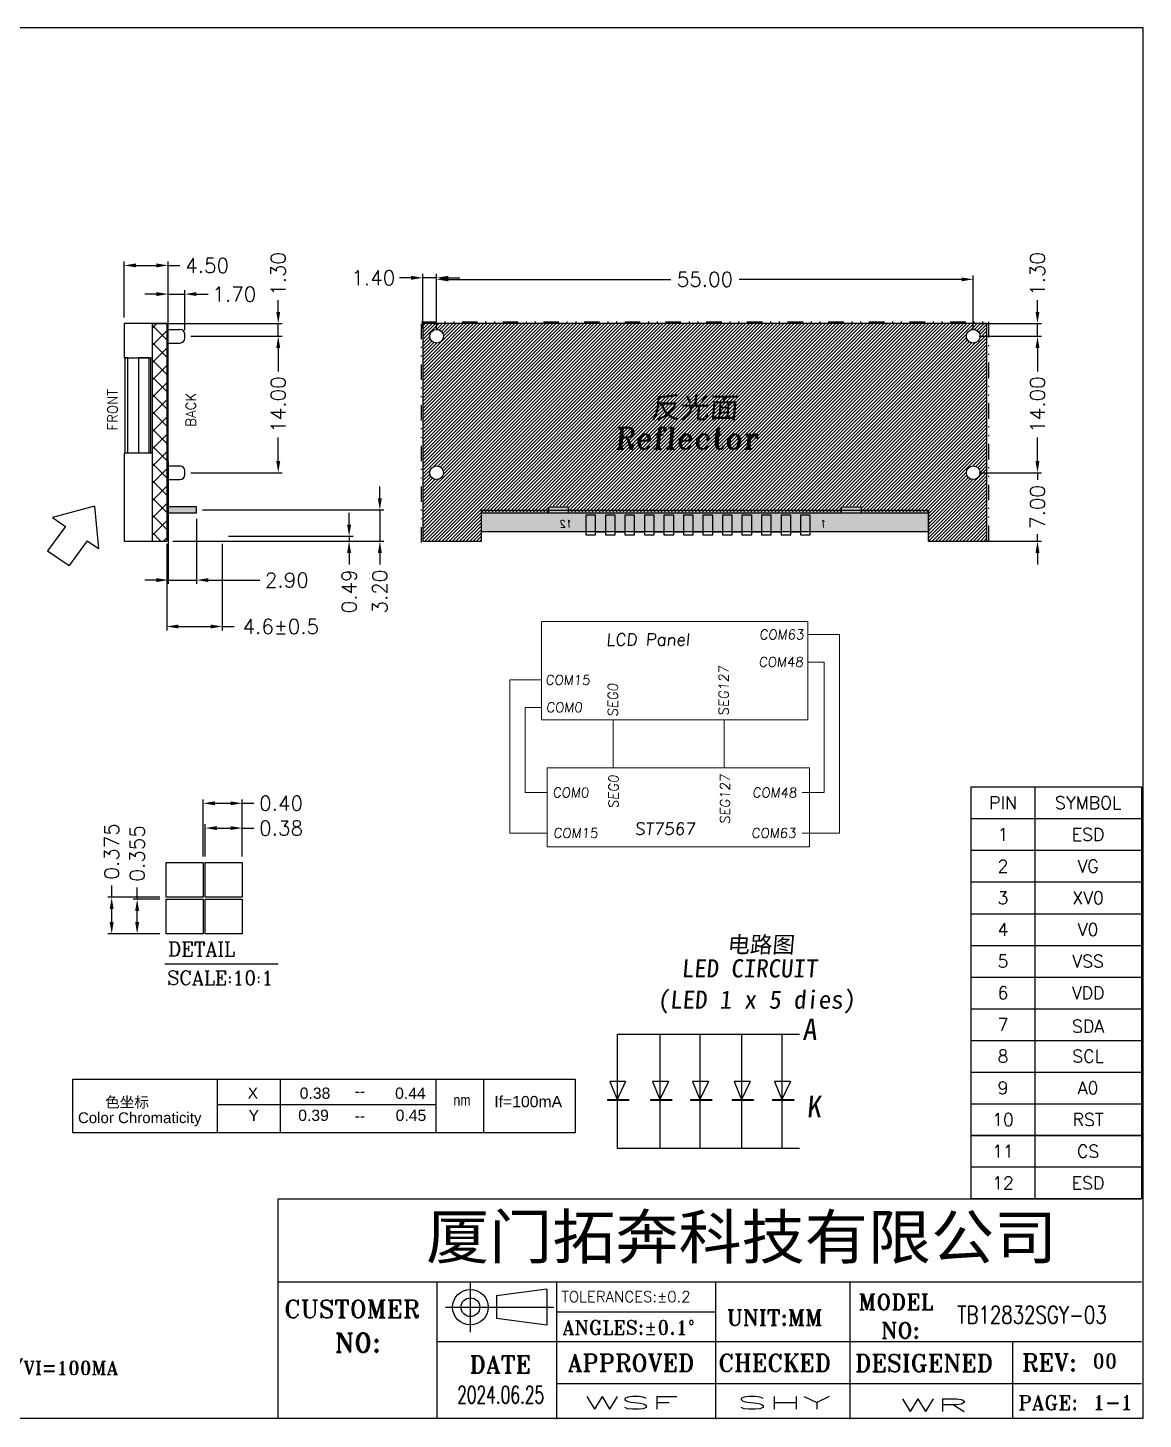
# Model space of a CAD drawing. Header units: millimetres. Extents: x 649 to 1175, y 120 to 338.
# Drawn here: x 1060.6 to 1174.9, y 119.5 to 262.1 of the extents above; entities that cross this region are included whole.
import ezdxf
from ezdxf.enums import TextEntityAlignment as Align

# ---------------------------------------------------------------- set-up
doc = ezdxf.new("R2010")
doc.units = ezdxf.units.MM
doc.header["$LTSCALE"] = 0.25
doc.header["$MEASUREMENT"] = 0
doc.linetypes.add('DIVIDE2', pattern=[15.875, 6.35, -3.175, 0, -3.175, 0, -3.175])
for name, color, linetype in [('D', 4, 'Continuous'), ('K', 92, 'Continuous'), ('LCD', 7, 'Continuous'), ('Led', 2, 'Continuous'), ('T', 6, 'Continuous')]:
    doc.layers.add(name, color=color, linetype=linetype)
doc.layers.add('DIM', color=1, linetype='Continuous', lineweight=15)
doc.styles.add('H', font='simhei.ttf')
doc.styles.add('LIN', font='arial.ttf', dxfattribs={"width": 0.8})
doc.styles.add('ROMANC', font='ROMANC.SHX')
doc.styles.add('ROMAND', font='romand.shx')
doc.styles.add('ROMANS', font='romans.shx')
doc.styles.add('ROMANT', font='ROMANT.shx', dxfattribs={"height": 5})
doc.styles.get("Standard").update_dxf_attribs({"font": 'romant.shx', "oblique": 5})
doc.styles.add('style1', font='simfang.ttf', dxfattribs={"oblique": 5})
doc.dimstyles.new('ISO-25-1', dxfattribs={"dimtxt": 1.5, "dimasz": 1.2, "dimexe": 0.4, "dimexo": 0.625, "dimgap": 0.5, "dimtad": 0, "dimzin": 1, "dimdsep": 46, "dimtxsty": 'ROMANS', "dimcen": 2.5, "dimclrd": 4, "dimclre": 4, "dimclrt": 4, "dimadec": 0, "dimazin": 0, "dimtfac": 1, "dimtmove": 0, "dimatfit": 3, "dimfxl": 0, "dimlwe": -1, "dimarcsym": 0})

# ---------------------------------------------------------------- blocks, each defined once
blk = doc.blocks.new('*D25')
at = {"layer": 'D', "color": 4}
for p, q in [((1070.53, 232.44), (1070.53, 238.17)), ((1075.03, 232.34), (1075.03, 238.17))]:
    blk.add_line(p, q, dxfattribs=at)
at = {"layer": 'D', "color": 4, "lineweight": -2}
for p, q in [((1071.73, 237.77), (1073.83, 237.77)), ((1075.03, 237.77), (1076.23, 237.77))]:
    blk.add_line(p, q, dxfattribs=at)
at = {"layer": 'D', "color": 4}
for points in [[(1071.73, 237.97), (1071.73, 237.57), (1070.53, 237.77)], [(1073.83, 237.97), (1073.83, 237.57), (1075.03, 237.77)]]:
    blk.add_solid(points, dxfattribs=at)
at = {"layer": 'Defpoints', "color": 0}
for p in [(1075.03, 237.77), (1070.53, 231.81), (1075.03, 231.71)]:
    blk.add_point(p, dxfattribs=at)
at = {"layer": 'D', "color": 4, "insert": (1079.02, 237.77), "char_height": 1.5, "attachment_point": 5, "style": 'ROMANS'}
blk.add_mtext('4.50', dxfattribs=at)
blk = doc.blocks.new('*D26')
at = {"layer": 'D', "color": 4, "lineweight": -2}
for p, q in [((1073.83, 234.83), (1072.63, 234.83)), ((1075.03, 234.83), (1076.73, 234.83)), ((1077.93, 234.83), (1079.13, 234.83))]:
    blk.add_line(p, q, dxfattribs=at)
at = {"layer": 'D', "color": 4}
for p, q in [((1075.03, 231.43), (1075.03, 235.23)), ((1076.73, 231.14), (1076.73, 235.23))]:
    blk.add_line(p, q, dxfattribs=at)
for points in [[(1073.83, 235.03), (1073.83, 234.63), (1075.03, 234.83)], [(1077.93, 235.03), (1077.93, 234.63), (1076.73, 234.83)]]:
    blk.add_solid(points, dxfattribs=at)
at = {"layer": 'Defpoints', "color": 0}
for p in [(1076.73, 234.83), (1075.03, 230.8), (1076.73, 230.51)]:
    blk.add_point(p, dxfattribs=at)
at = {"layer": 'D', "color": 4, "insert": (1081.81, 234.83), "char_height": 1.5, "attachment_point": 5, "style": 'ROMANS'}
blk.add_mtext('1.70', dxfattribs=at)
blk = doc.blocks.new('*D27')
at = {"layer": 'D', "color": 4}
for p, q in [((1077.36, 230.51), (1086.71, 230.51)), ((1077.36, 216.51), (1086.71, 216.51))]:
    blk.add_line(p, q, dxfattribs=at)
at = {"layer": 'D', "color": 4, "lineweight": -2}
for p, q in [((1086.31, 229.31), (1086.31, 226.91)), ((1086.31, 217.71), (1086.31, 220.12))]:
    blk.add_line(p, q, dxfattribs=at)
at = {"layer": 'D', "color": 4}
for points in [[(1086.11, 229.31), (1086.51, 229.31), (1086.31, 230.51)], [(1086.11, 217.71), (1086.51, 217.71), (1086.31, 216.51)]]:
    blk.add_solid(points, dxfattribs=at)
at = {"layer": 'Defpoints', "color": 0}
for p in [(1076.73, 230.51), (1076.73, 216.51), (1086.31, 216.51)]:
    blk.add_point(p, dxfattribs=at)
at = {"layer": 'D', "color": 4, "insert": (1086.31, 223.51), "char_height": 1.5, "attachment_point": 5, "rotation": 90, "style": 'ROMANS'}
blk.add_mtext('14.00', dxfattribs=at)
blk = doc.blocks.new('*D28')
at = {"layer": 'D', "color": 4, "lineweight": -2}
for p, q in [((1086.31, 233.01), (1086.31, 234.21)), ((1086.31, 230.51), (1086.31, 231.81)), ((1086.31, 229.31), (1086.31, 228.11))]:
    blk.add_line(p, q, dxfattribs=at)
at = {"layer": 'D', "color": 4}
for p, q in [((1073.33, 231.81), (1086.71, 231.81)), ((1082.86, 230.51), (1086.71, 230.51))]:
    blk.add_line(p, q, dxfattribs=at)
for points in [[(1086.11, 233.01), (1086.51, 233.01), (1086.31, 231.81)], [(1086.11, 229.31), (1086.51, 229.31), (1086.31, 230.51)]]:
    blk.add_solid(points, dxfattribs=at)
at = {"layer": 'Defpoints', "color": 0}
for p in [(1072.71, 231.81), (1086.31, 231.81), (1082.23, 230.51)]:
    blk.add_point(p, dxfattribs=at)
at = {"layer": 'D', "color": 4, "insert": (1086.31, 236.89), "char_height": 1.5, "attachment_point": 5, "rotation": 90, "style": 'ROMANS'}
blk.add_mtext('1.30', dxfattribs=at)
blk = doc.blocks.new('*D29')
at = {"layer": 'D', "color": 4}
for p, q in [((1074.88, 209.23), (1074.88, 200.36)), ((1080.58, 209.23), (1080.58, 200.36))]:
    blk.add_line(p, q, dxfattribs=at)
at = {"layer": 'D', "color": 4, "lineweight": -2}
for p, q in [((1076.08, 200.76), (1079.38, 200.76)), ((1080.58, 200.76), (1081.78, 200.76))]:
    blk.add_line(p, q, dxfattribs=at)
at = {"layer": 'D', "color": 4}
for points in [[(1076.08, 200.96), (1076.08, 200.56), (1074.88, 200.76)], [(1079.38, 200.96), (1079.38, 200.56), (1080.58, 200.76)]]:
    blk.add_solid(points, dxfattribs=at)
at = {"layer": 'Defpoints', "color": 0}
for p in [(1074.88, 209.86), (1080.58, 209.86), (1080.58, 200.76)]:
    blk.add_point(p, dxfattribs=at)
at = {"layer": 'D', "color": 4, "insert": (1086.57, 200.76), "char_height": 1.5, "attachment_point": 5, "style": 'ROMANS'}
blk.add_mtext('4.6%%P0.5', dxfattribs=at)
blk = doc.blocks.new('*D30')
at = {"layer": 'D', "color": 4}
for p, q in [((1075.03, 211.79), (1075.03, 205.12)), ((1077.93, 211.79), (1077.93, 205.12))]:
    blk.add_line(p, q, dxfattribs=at)
at = {"layer": 'D', "color": 4, "lineweight": -2}
for p, q in [((1073.83, 205.52), (1072.63, 205.52)), ((1075.03, 205.52), (1077.93, 205.52)), ((1079.13, 205.52), (1084.41, 205.52))]:
    blk.add_line(p, q, dxfattribs=at)
at = {"layer": 'D', "color": 4}
for points in [[(1073.83, 205.72), (1073.83, 205.32), (1075.03, 205.52)], [(1079.13, 205.72), (1079.13, 205.32), (1077.93, 205.52)]]:
    blk.add_solid(points, dxfattribs=at)
at = {"layer": 'Defpoints', "color": 0}
for p in [(1075.03, 212.41), (1077.93, 212.41), (1077.93, 205.52)]:
    blk.add_point(p, dxfattribs=at)
at = {"layer": 'D', "color": 4, "insert": (1087.19, 205.52), "char_height": 1.5, "attachment_point": 5, "style": 'ROMANS'}
blk.add_mtext('2.90', dxfattribs=at)
blk = doc.blocks.new('*D31')
at = {"layer": 'D', "color": 4}
for p, q in [((1102.53, 231.14), (1102.53, 236.74)), ((1157.53, 231.14), (1157.53, 236.74))]:
    blk.add_line(p, q, dxfattribs=at)
at = {"layer": 'D', "color": 4, "lineweight": -2}
for p, q in [((1103.73, 236.34), (1126.53, 236.34)), ((1156.33, 236.34), (1133.53, 236.34))]:
    blk.add_line(p, q, dxfattribs=at)
at = {"layer": 'D', "color": 4}
for points in [[(1103.73, 236.54), (1103.73, 236.14), (1102.53, 236.34)], [(1156.33, 236.54), (1156.33, 236.14), (1157.53, 236.34)]]:
    blk.add_solid(points, dxfattribs=at)
at = {"layer": 'Defpoints', "color": 0}
for p in [(1157.53, 236.34), (1102.53, 230.51), (1157.53, 230.51)]:
    blk.add_point(p, dxfattribs=at)
at = {"layer": 'D', "color": 4, "insert": (1130.03, 236.34), "char_height": 1.5, "attachment_point": 5, "style": 'ROMANS'}
blk.add_mtext('55.00', dxfattribs=at)
blk = doc.blocks.new('*D32')
at = {"layer": 'D', "color": 4}
for p, q in [((1158.15, 230.51), (1164.51, 230.51)), ((1158.15, 216.51), (1164.51, 216.51))]:
    blk.add_line(p, q, dxfattribs=at)
at = {"layer": 'D', "color": 4, "lineweight": -2}
for p, q in [((1164.11, 229.31), (1164.11, 226.91)), ((1164.11, 217.71), (1164.11, 220.12))]:
    blk.add_line(p, q, dxfattribs=at)
at = {"layer": 'D', "color": 4}
for points in [[(1163.91, 229.31), (1164.31, 229.31), (1164.11, 230.51)], [(1163.91, 217.71), (1164.31, 217.71), (1164.11, 216.51)]]:
    blk.add_solid(points, dxfattribs=at)
at = {"layer": 'Defpoints', "color": 0}
for p in [(1157.53, 230.51), (1157.53, 216.51), (1164.11, 216.51)]:
    blk.add_point(p, dxfattribs=at)
at = {"layer": 'D', "color": 4, "insert": (1164.11, 223.51), "char_height": 1.5, "attachment_point": 5, "rotation": 90, "style": 'ROMANS'}
blk.add_mtext('14.00', dxfattribs=at)
blk = doc.blocks.new('*D33')
at = {"layer": 'D', "color": 4, "lineweight": -2}
for p, q in [((1164.11, 233.01), (1164.11, 234.21)), ((1164.11, 230.51), (1164.11, 231.81)), ((1164.11, 229.31), (1164.11, 228.11))]:
    blk.add_line(p, q, dxfattribs=at)
at = {"layer": 'D', "color": 4}
for p, q in [((1158.15, 231.81), (1164.51, 231.81)), ((1158.15, 230.51), (1164.51, 230.51))]:
    blk.add_line(p, q, dxfattribs=at)
for points in [[(1163.91, 233.01), (1164.31, 233.01), (1164.11, 231.81)], [(1163.91, 229.31), (1164.31, 229.31), (1164.11, 230.51)]]:
    blk.add_solid(points, dxfattribs=at)
at = {"layer": 'Defpoints', "color": 0}
for p in [(1157.53, 231.81), (1164.11, 231.81), (1157.53, 230.51)]:
    blk.add_point(p, dxfattribs=at)
at = {"layer": 'D', "color": 4, "insert": (1164.11, 236.89), "char_height": 1.5, "attachment_point": 5, "rotation": 90, "style": 'ROMANS'}
blk.add_mtext('1.30', dxfattribs=at)
blk = doc.blocks.new('*D34')
at = {"layer": 'D', "color": 4, "lineweight": -2}
for p, q in [((1164.11, 217.71), (1164.11, 218.91)), ((1164.11, 216.51), (1164.11, 215.8)), ((1164.11, 209.51), (1164.11, 210.23)), ((1164.11, 208.31), (1164.11, 207.11))]:
    blk.add_line(p, q, dxfattribs=at)
at = {"layer": 'D', "color": 4}
for p, q in [((1163.49, 216.51), (1163.71, 216.51)), ((1158.17, 209.51), (1164.51, 209.51))]:
    blk.add_line(p, q, dxfattribs=at)
for points in [[(1163.91, 217.71), (1164.31, 217.71), (1164.11, 216.51)], [(1163.91, 208.31), (1164.31, 208.31), (1164.11, 209.51)]]:
    blk.add_solid(points, dxfattribs=at)
at = {"layer": 'Defpoints', "color": 0}
for p in [(1164.11, 216.51), (1157.54, 209.51), (1164.11, 209.51)]:
    blk.add_point(p, dxfattribs=at)
at = {"layer": 'D', "color": 4, "insert": (1164.11, 213.01), "char_height": 1.5, "attachment_point": 5, "rotation": 90, "style": 'ROMANS'}
blk.add_mtext('7.00', dxfattribs=at)
blk = doc.blocks.new('*D35')
at = {"layer": 'D', "color": 4}
for p, q in [((1101.13, 231.3), (1101.13, 236.9)), ((1102.53, 231.3), (1102.53, 236.9))]:
    blk.add_line(p, q, dxfattribs=at)
at = {"layer": 'D', "color": 4, "lineweight": -2}
for p, q in [((1099.93, 236.5), (1098.73, 236.5)), ((1102.53, 236.5), (1101.13, 236.5)), ((1103.73, 236.5), (1104.93, 236.5))]:
    blk.add_line(p, q, dxfattribs=at)
at = {"layer": 'D', "color": 4}
for points in [[(1099.93, 236.7), (1099.93, 236.3), (1101.13, 236.5)], [(1103.73, 236.7), (1103.73, 236.3), (1102.53, 236.5)]]:
    blk.add_solid(points, dxfattribs=at)
at = {"layer": 'Defpoints', "color": 0}
for p in [(1101.13, 236.5), (1101.13, 230.67), (1102.53, 230.67)]:
    blk.add_point(p, dxfattribs=at)
at = {"layer": 'D', "color": 4, "insert": (1096.05, 236.5), "char_height": 1.5, "attachment_point": 5, "style": 'ROMANS'}
blk.add_mtext('1.40', dxfattribs=at)
blk = doc.blocks.new('*D36')
at = {"layer": 'D', "color": 4}
for p, q in [((1078.82, 177.18), (1078.82, 180.5)), ((1082.62, 177.18), (1082.62, 180.5))]:
    blk.add_line(p, q, dxfattribs=at)
at = {"layer": 'D', "color": 4, "lineweight": -2}
for p, q in [((1080.02, 180.1), (1081.42, 180.1)), ((1082.62, 180.1), (1083.82, 180.1))]:
    blk.add_line(p, q, dxfattribs=at)
at = {"layer": 'D', "color": 4}
for points in [[(1080.02, 180.3), (1080.02, 179.9), (1078.82, 180.1)], [(1081.42, 180.3), (1081.42, 179.9), (1082.62, 180.1)]]:
    blk.add_solid(points, dxfattribs=at)
at = {"layer": 'Defpoints', "color": 0}
for p in [(1082.62, 180.1), (1078.82, 176.56), (1082.62, 176.56)]:
    blk.add_point(p, dxfattribs=at)
at = {"layer": 'D', "color": 4, "insert": (1086.6, 180.1), "char_height": 1.5, "attachment_point": 5, "style": 'ROMANS'}
blk.add_mtext('0.38', dxfattribs=at)
blk = doc.blocks.new('*D37')
at = {"layer": 'D', "color": 4}
for p, q in [((1078.62, 177.18), (1078.62, 183.04)), ((1082.62, 177.18), (1082.62, 183.04))]:
    blk.add_line(p, q, dxfattribs=at)
at = {"layer": 'D', "color": 4, "lineweight": -2}
for p, q in [((1079.82, 182.64), (1081.42, 182.64)), ((1082.62, 182.64), (1083.82, 182.64))]:
    blk.add_line(p, q, dxfattribs=at)
at = {"layer": 'D', "color": 4}
for points in [[(1079.82, 182.84), (1079.82, 182.44), (1078.62, 182.64)], [(1081.42, 182.84), (1081.42, 182.44), (1082.62, 182.64)]]:
    blk.add_solid(points, dxfattribs=at)
at = {"layer": 'Defpoints', "color": 0}
for p in [(1082.62, 182.64), (1078.62, 176.56), (1082.62, 176.56)]:
    blk.add_point(p, dxfattribs=at)
at = {"layer": 'D', "color": 4, "insert": (1086.6, 182.64), "char_height": 1.5, "attachment_point": 5, "style": 'ROMANS'}
blk.add_mtext('0.40', dxfattribs=at)
blk = doc.blocks.new('*D38')
at = {"layer": 'D', "color": 4, "lineweight": -2}
for p, q in [((1071.85, 172.81), (1071.85, 174.01)), ((1071.85, 170.46), (1071.85, 171.61))]:
    blk.add_line(p, q, dxfattribs=at)
at = {"layer": 'D', "color": 4}
for p, q in [((1074.19, 172.81), (1071.45, 172.81)), ((1074.19, 169.26), (1071.45, 169.26))]:
    blk.add_line(p, q, dxfattribs=at)
for points in [[(1071.65, 171.61), (1072.05, 171.61), (1071.85, 172.81)], [(1071.65, 170.46), (1072.05, 170.46), (1071.85, 169.26)]]:
    blk.add_solid(points, dxfattribs=at)
at = {"layer": 'Defpoints', "color": 0}
for p in [(1071.85, 172.81), (1074.82, 172.81), (1074.82, 169.26)]:
    blk.add_point(p, dxfattribs=at)
at = {"layer": 'D', "color": 4, "insert": (1071.85, 177.51), "char_height": 1.5, "attachment_point": 5, "rotation": 90, "style": 'ROMANS'}
blk.add_mtext('0.355', dxfattribs=at)
blk = doc.blocks.new('*D39')
at = {"layer": 'D', "color": 4, "lineweight": -2}
for p, q in [((1069.24, 173.01), (1069.24, 174.21)), ((1069.24, 170.46), (1069.24, 171.81))]:
    blk.add_line(p, q, dxfattribs=at)
at = {"layer": 'D', "color": 4}
for p, q in [((1074.19, 173.01), (1068.84, 173.01)), ((1074.19, 169.26), (1068.84, 169.26))]:
    blk.add_line(p, q, dxfattribs=at)
for points in [[(1069.04, 171.81), (1069.44, 171.81), (1069.24, 173.01)], [(1069.04, 170.46), (1069.44, 170.46), (1069.24, 169.26)]]:
    blk.add_solid(points, dxfattribs=at)
at = {"layer": 'Defpoints', "color": 0}
for p in [(1069.24, 173.01), (1074.82, 173.01), (1074.82, 169.26)]:
    blk.add_point(p, dxfattribs=at)
at = {"layer": 'D', "color": 4, "insert": (1069.24, 177.71), "char_height": 1.5, "attachment_point": 5, "rotation": 90, "style": 'ROMANS'}
blk.add_mtext('0.375', dxfattribs=at)
blk = doc.blocks.new('*D40')
at = {"layer": 'D', "color": 4, "lineweight": -2}
for p, q in [((1093.57, 211.21), (1093.57, 212.41)), ((1093.57, 210.01), (1093.57, 209.51)), ((1093.57, 208.31), (1093.57, 207.11))]:
    blk.add_line(p, q, dxfattribs=at)
at = {"layer": 'D', "color": 4}
for p, q in [((1081.21, 210.01), (1093.97, 210.01)), ((1075.51, 209.51), (1093.97, 209.51))]:
    blk.add_line(p, q, dxfattribs=at)
for points in [[(1093.37, 211.21), (1093.77, 211.21), (1093.57, 210.01)], [(1093.37, 208.31), (1093.77, 208.31), (1093.57, 209.51)]]:
    blk.add_solid(points, dxfattribs=at)
at = {"layer": 'Defpoints', "color": 0}
for p in [(1080.58, 210.01), (1093.57, 210.01), (1074.88, 209.51)]:
    blk.add_point(p, dxfattribs=at)
at = {"layer": 'D', "color": 4, "insert": (1093.57, 204.36), "char_height": 1.5, "attachment_point": 5, "rotation": 90, "style": 'ROMANS'}
blk.add_mtext('0.49', dxfattribs=at)
blk = doc.blocks.new('*D41')
at = {"layer": 'D', "color": 4, "lineweight": -2}
for p, q in [((1096.72, 213.91), (1096.72, 215.11)), ((1096.72, 212.71), (1096.72, 209.51)), ((1096.72, 208.31), (1096.72, 207.11))]:
    blk.add_line(p, q, dxfattribs=at)
at = {"layer": 'D', "color": 4}
for p, q in [((1078.56, 212.71), (1097.12, 212.71)), ((1076.13, 209.51), (1097.12, 209.51))]:
    blk.add_line(p, q, dxfattribs=at)
for points in [[(1096.52, 213.91), (1096.92, 213.91), (1096.72, 212.71)], [(1096.52, 208.31), (1096.92, 208.31), (1096.72, 209.51)]]:
    blk.add_solid(points, dxfattribs=at)
at = {"layer": 'Defpoints', "color": 0}
for p in [(1077.93, 212.71), (1075.51, 209.51), (1096.72, 209.51)]:
    blk.add_point(p, dxfattribs=at)
at = {"layer": 'D', "color": 4, "insert": (1096.72, 204.33), "char_height": 1.5, "attachment_point": 5, "rotation": 90, "style": 'ROMANS'}
blk.add_mtext('3.20', dxfattribs=at)

msp = doc.modelspace()

# ---------------------------------------------------------------- hatches: boundary and pattern name
h = msp.add_hatch()
h.set_pattern_fill('ANSI38', color=2, style=0)
h.paths.add_polyline_path([(1107.13, 212.672), (1152.93, 212.672), (1152.93, 210.472), (1107.13, 210.472)])
at = {"layer": 'Led'}
h = msp.add_hatch(dxfattribs=at)
h.set_pattern_fill('ANSI37', color=4, scale=10)
h.set_pattern_definition([(315, (153.4187, 481.614), (-0.8838835, -0.8838835), []), (225, (153.4187, 481.614), (-0.8838835, 0.8838835), [])])
h.paths.add_polyline_path([(1074.882, 209.514), (1073.382, 209.514), (1073.382, 231.814), (1074.882, 231.814)])
h = msp.add_hatch(dxfattribs=at)
h.set_pattern_fill('ANSI31', color=0, scale=2, style=0)
h.set_pattern_definition([(45, (0, -0.15803), (-0.176776695, 0.176776695), [])])
h.paths.add_polyline_path([(1158.93, 231.814), (1101.13, 231.814), (1101.13, 209.514), (1107.13, 209.514), (1107.13, 212.514), (1114.03, 212.514), (1114.03, 213.114), (1116.03, 213.114), (1116.03, 212.514), (1144.03, 212.514), (1144.03, 213.114), (1146.03, 213.114), (1146.03, 212.514), (1152.93, 212.514), (1152.93, 210.314), (1152.93, 209.514), (1158.93, 209.514)])
h.paths.add_polyline_path([(1101.83, 230.514, -1), (1103.23, 230.514, -1)], flags=16)
h.paths.add_polyline_path([(1103.23, 216.514, -1), (1101.83, 216.514, -1)], flags=16)
h.paths.add_polyline_path([(1156.83, 230.514, -1), (1158.23, 230.514, -1)], flags=16)
h.paths.add_polyline_path([(1158.23, 216.514, -1), (1156.83, 216.514, -1)], flags=16)
h.paths.add_polyline_path([(1120.235, 221.717), (1137.373, 221.717), (1137.373, 218.438), (1120.235, 218.438)], flags=24)
h.paths.add_polyline_path([(1123.933, 224.857), (1134.388, 224.857), (1134.388, 220.918), (1123.933, 220.918)], flags=24)
h = msp.add_hatch(color=1, dxfattribs=at)
h.dxf.hatch_style = 1
h.paths.add_polyline_path([(1075.032, 212.414), (1077.932, 212.414), (1077.932, 213.014), (1075.032, 213.014)])
h = msp.add_hatch(color=1, dxfattribs=at)
h.dxf.hatch_style = 1
h.paths.add_polyline_path([(1114.03, 212.414), (1114.03, 213.014), (1116.03, 213.014), (1116.03, 212.414)])
h.paths.add_polyline_path([(1146.03, 213.014), (1146.03, 212.414), (1144.03, 212.414), (1144.03, 213.014)])

# ---------------------------------------------------------------- linework, layer by layer
for p, q in [((1070.582, 228.314), (1070.582, 218.514)), ((1070.882, 218.514), (1070.882, 228.314)), ((1071.982, 228.314), (1071.982, 218.514)), ((1073.082, 218.514), (1073.082, 228.314)), ((1073.232, 228.314), (1073.232, 218.514))]:
    msp.add_line(p, q)
at = {"color": 4, "linetype": 'ByBlock'}
for p, q in [((1086.257, 142.1), (1086.257, 119.543)), ((1086.257, 142.1), (1174.77, 142.1)), ((1086.257, 133.582), (1174.77, 133.582)), ((1102.574, 133.582), (1102.574, 119.543)), ((1105.999, 128.434), (1105.999, 133.551)), ((1113.826, 132.835), (1108.686, 132.151)), ((1113.826, 132.835), (1113.826, 129.149)), ((1114.812, 133.582), (1114.812, 119.516)), ((1131.13, 133.582), (1131.13, 119.516)), ((1144.877, 133.582), (1144.877, 119.516)), ((1108.686, 132.151), (1108.686, 129.833)), ((1103.44, 130.992), (1114.563, 130.992)), ((1113.826, 129.149), (1108.686, 129.833)), ((1114.812, 130.529), (1131.13, 130.529)), ((1102.574, 127.493), (1174.77, 127.493)), ((1161.547, 127.493), (1161.547, 119.543)), ((1114.812, 123.163), (1174.77, 123.163))]:
    msp.add_line(p, q, dxfattribs=at)
for radius in [1.821, 0.961]:
    msp.add_circle((1105.999, 130.992), radius, dxfattribs=at)
at = {"layer": 'D'}
for p, q in [((1067.487, 213.096), (1063.194, 211.922)), ((1067.487, 213.096), (1067.879, 208.744)), ((1063.194, 211.922), (1064.514, 211.026)), ((1064.514, 211.026), (1062.675, 208.513)), ((1062.675, 208.513), (1064.89, 207.011)), ((1066.729, 209.524), (1064.89, 207.011)), ((1066.729, 209.524), (1067.879, 208.744)), ((1080.036, 154.353), (1080.036, 148.854)), ((1086.501, 154.353), (1086.501, 148.854)), ((1102.501, 148.854), (1102.501, 154.353)), ((1107.329, 154.353), (1107.329, 148.854)), ((1080.036, 151.767), (1102.501, 151.767))]:
    msp.add_line(p, q, dxfattribs=at)
at = {"layer": 'D', "color": 4}
for p, q in [((1121.026, 158.973), (1139.719, 158.973)), ((1121.026, 158.973), (1121.026, 147.308)), ((1125.416, 158.973), (1125.416, 147.308)), ((1129.515, 158.973), (1129.515, 147.308)), ((1133.781, 158.973), (1133.781, 147.308)), ((1137.927, 158.973), (1137.927, 147.308)), ((1121.905, 154.114), (1120.272, 154.114)), ((1120.272, 154.114), (1121.026, 152.291)), ((1121.905, 154.114), (1121.026, 152.291)), ((1126.295, 154.114), (1124.663, 154.114)), ((1124.663, 154.114), (1125.416, 152.291)), ((1126.295, 154.114), (1125.416, 152.291)), ((1130.394, 154.114), (1128.761, 154.114)), ((1128.761, 154.114), (1129.515, 152.291)), ((1130.394, 154.114), (1129.515, 152.291)), ((1133.027, 154.114), (1133.781, 152.291)), ((1134.66, 154.114), (1133.027, 154.114)), ((1134.66, 154.114), (1133.781, 152.291)), ((1137.173, 154.114), (1137.927, 152.291)), ((1138.806, 154.114), (1137.173, 154.114)), ((1138.806, 154.114), (1137.927, 152.291)), ((1120.062, 152.275), (1122.24, 152.275)), ((1120.062, 152.275), (1120.062, 152.222)), ((1120.062, 152.222), (1122.24, 152.222)), ((1121.026, 152.275), (1121.026, 152.291)), ((1122.24, 152.275), (1122.24, 152.222)), ((1124.453, 152.275), (1126.63, 152.275)), ((1124.453, 152.275), (1124.453, 152.222)), ((1124.453, 152.222), (1126.63, 152.222)), ((1125.416, 152.275), (1125.416, 152.291)), ((1126.63, 152.275), (1126.63, 152.222)), ((1128.551, 152.275), (1130.729, 152.275)), ((1128.551, 152.275), (1128.551, 152.222)), ((1128.551, 152.222), (1130.729, 152.222)), ((1129.515, 152.275), (1129.515, 152.291)), ((1130.729, 152.275), (1130.729, 152.222)), ((1132.817, 152.275), (1132.817, 152.222)), ((1132.817, 152.275), (1134.995, 152.275)), ((1132.817, 152.222), (1134.995, 152.222)), ((1133.781, 152.275), (1133.781, 152.291)), ((1134.995, 152.275), (1134.995, 152.222)), ((1136.963, 152.275), (1136.963, 152.222)), ((1136.963, 152.275), (1139.141, 152.275)), ((1136.963, 152.222), (1139.141, 152.222)), ((1137.927, 152.275), (1137.927, 152.291)), ((1139.141, 152.275), (1139.141, 152.222)), ((1121.026, 147.308), (1139.719, 147.308))]:
    msp.add_line(p, q, dxfattribs=at)
at = {"layer": 'D'}
msp.add_lwpolyline([(1074.685, 166.178), (1086.293, 166.178)], dxfattribs=at)
msp.add_lwpolyline([(1065.262, 154.353), (1116.74, 154.353), (1116.74, 148.854), (1065.262, 148.854)], close=True, dxfattribs=at)
at = {"layer": 'DIM', "color": 4, "lineweight": 9}
for p, q in [((1120.623, 186.287), (1120.623, 191.207)), ((1131.999, 186.287), (1131.999, 191.207)), ((1140.758, 186.287), (1113.879, 186.287)), ((1113.879, 186.287), (1113.879, 178.188)), ((1140.758, 178.188), (1140.758, 186.287)), ((1113.879, 178.188), (1140.758, 178.188))]:
    msp.add_line(p, q, dxfattribs=at)
msp.add_lwpolyline([(1113.284, 191.207), (1140.584, 191.207), (1140.584, 201.28), (1113.284, 201.28)], close=True, dxfattribs=at)
for points in [[(1140.584, 199.938), (1143.822, 199.938), (1143.822, 179.571), (1139.989, 179.571)], [(1140.584, 197.115), (1142.255, 197.115), (1142.255, 183.746), (1139.989, 183.746)], [(1113.284, 195.287), (1110.046, 195.287), (1110.046, 179.571), (1113.879, 179.571)], [(1113.284, 192.464), (1111.613, 192.464), (1111.613, 183.746), (1113.879, 183.746)]]:
    msp.add_lwpolyline(points, dxfattribs=at)
at = {"layer": 'K', "color": 4}
msp.add_lwpolyline([(1174.939, 262.121), (972.339, 262.121), (972.339, 119.624), (1174.939, 119.624)], close=True, dxfattribs=at)
at = {"layer": 'LCD'}
for points in [[(1107.13, 212.672), (1152.93, 212.672), (1152.93, 210.472), (1107.13, 210.472)], [(1118.83, 212.172), (1117.83, 212.172), (1117.83, 210.172), (1118.83, 210.172)], [(1120.83, 212.172), (1119.83, 212.172), (1119.83, 210.172), (1120.83, 210.172)], [(1122.83, 212.172), (1121.83, 212.172), (1121.83, 210.172), (1122.83, 210.172)], [(1124.83, 212.172), (1123.83, 212.172), (1123.83, 210.172), (1124.83, 210.172)], [(1126.83, 212.172), (1125.83, 212.172), (1125.83, 210.172), (1126.83, 210.172)], [(1128.83, 212.172), (1127.83, 212.172), (1127.83, 210.172), (1128.83, 210.172)], [(1130.83, 212.172), (1129.83, 212.172), (1129.83, 210.172), (1130.83, 210.172)], [(1132.83, 212.172), (1131.83, 212.172), (1131.83, 210.172), (1132.83, 210.172)], [(1134.83, 212.172), (1133.83, 212.172), (1133.83, 210.172), (1134.83, 210.172)], [(1136.83, 212.172), (1135.83, 212.172), (1135.83, 210.172), (1136.83, 210.172)], [(1138.83, 212.172), (1137.83, 212.172), (1137.83, 210.172), (1138.83, 210.172)], [(1140.83, 212.172), (1139.83, 212.172), (1139.83, 210.172), (1140.83, 210.172)], [(1074.818, 176.555), (1078.618, 176.555), (1078.618, 173.005), (1074.818, 173.005)], [(1078.818, 176.555), (1082.618, 176.555), (1082.618, 173.005), (1078.818, 173.005)], [(1074.818, 172.805), (1078.618, 172.805), (1078.618, 169.255), (1074.818, 169.255)], [(1078.818, 172.805), (1082.618, 172.805), (1082.618, 169.255), (1078.818, 169.255)]]:
    msp.add_lwpolyline(points, close=True, dxfattribs=at)
for points in [[(1118.83, 210.472), (1119.83, 210.472)], [(1120.83, 210.472), (1121.83, 210.472)], [(1122.83, 210.472), (1123.83, 210.472)], [(1124.83, 210.472), (1125.83, 210.472)], [(1126.83, 210.472), (1127.83, 210.472)], [(1128.83, 210.472), (1129.83, 210.472)], [(1130.83, 210.472), (1131.83, 210.472)], [(1132.83, 210.472), (1133.83, 210.472)], [(1134.83, 210.472), (1135.83, 210.472)], [(1136.83, 210.472), (1137.83, 210.472)], [(1138.83, 210.472), (1139.83, 210.472)]]:
    msp.add_lwpolyline(points, dxfattribs=at)
at = {"layer": 'Led'}
for p, q in [((1074.882, 231.814), (1070.532, 231.814)), ((1070.532, 231.814), (1070.532, 228.314)), ((1073.382, 231.814), (1073.382, 209.514)), ((1074.882, 231.814), (1074.882, 209.514)), ((1074.882, 231.714), (1075.032, 231.714)), ((1075.032, 217.714), (1075.032, 231.714)), ((1075.032, 231.214), (1076.232, 231.214)), ((1158.93, 231.814), (1101.13, 231.814)), ((1101.13, 231.814), (1101.13, 209.514)), ((1158.93, 209.514), (1158.93, 231.814)), ((1075.032, 229.814), (1076.232, 229.814)), ((1076.732, 230.314), (1076.732, 230.714)), ((1070.532, 228.314), (1073.382, 228.314)), ((1070.882, 228.314), (1070.582, 228.314)), ((1073.082, 228.314), (1071.982, 228.314)), ((1073.382, 218.514), (1070.532, 218.514)), ((1070.532, 218.514), (1070.532, 209.514)), ((1071.982, 218.514), (1070.882, 218.514)), ((1073.232, 218.514), (1073.082, 218.514)), ((1075.032, 217.714), (1075.032, 209.514)), ((1075.032, 217.214), (1076.232, 217.214)), ((1075.032, 215.814), (1076.232, 215.814)), ((1076.732, 216.314), (1076.732, 216.714)), ((1077.932, 213.014), (1075.032, 213.014)), ((1077.932, 212.414), (1077.932, 213.014)), ((1114.03, 212.414), (1114.03, 213.014)), ((1114.03, 213.014), (1116.03, 213.014)), ((1116.03, 213.014), (1116.03, 212.414)), ((1144.03, 212.414), (1144.03, 213.014)), ((1144.03, 213.014), (1146.03, 213.014)), ((1146.03, 213.014), (1146.03, 212.414)), ((1075.032, 212.414), (1077.932, 212.414)), ((1107.13, 209.514), (1107.13, 212.414)), ((1107.13, 212.414), (1152.93, 212.414)), ((1152.93, 209.514), (1152.93, 212.414)), ((1070.532, 209.514), (1074.882, 209.514)), ((1101.13, 209.514), (1107.13, 209.514)), ((1152.93, 209.514), (1158.93, 209.514))]:
    msp.add_line(p, q, dxfattribs=at)
at = {"layer": 'Led', "color": 4, "linetype": 'DIVIDE2'}
for p, q in [((1100.979, 209.364), (1100.979, 231.972)), ((1100.979, 231.972), (1159.091, 231.972)), ((1159.091, 231.972), (1159.091, 209.348))]:
    msp.add_line(p, q, dxfattribs=at)
at = {"layer": 'Led'}
for centre in [(1102.53, 230.514), (1157.53, 230.514), (1102.53, 216.514), (1157.53, 216.514)]:
    msp.add_circle(centre, 0.7, dxfattribs=at)
for centre, start, end in [((1076.232, 230.714), 0, 90), ((1076.232, 230.314), 270, 0), ((1076.232, 216.714), 0, 90), ((1076.232, 216.314), 270, 0)]:
    msp.add_arc(centre, 0.5, start, end, dxfattribs=at)
at = {"layer": 'T'}
for p, q in [((1157.327, 142.1), (1157.327, 184.316)), ((1157.327, 184.316), (1174.77, 184.316)), ((1174.77, 184.316), (1174.77, 142.1)), ((1174.77, 148.594), (1157.327, 148.594)), ((1157.327, 148.594), (1174.77, 148.594)), ((1174.77, 148.594), (1157.327, 148.594)), ((1174.77, 145.347), (1157.327, 145.347)), ((1174.77, 142.1), (1157.327, 142.1))]:
    msp.add_line(p, q, dxfattribs=at)
for points in [[(1163.822, 184.316), (1163.822, 142.1)], [(1157.327, 181.069), (1174.77, 181.069)], [(1157.327, 177.821), (1174.77, 177.821)], [(1157.327, 174.574), (1174.77, 174.574)], [(1157.327, 171.326), (1174.77, 171.326)], [(1157.327, 168.079), (1174.77, 168.079)], [(1157.327, 164.831), (1174.77, 164.831)], [(1157.327, 161.584), (1174.77, 161.584)], [(1157.327, 158.337), (1174.77, 158.337)], [(1157.327, 155.089), (1174.77, 155.089)], [(1157.327, 151.842), (1174.77, 151.842)], [(1157.327, 148.594), (1174.77, 148.594)]]:
    msp.add_lwpolyline(points, dxfattribs=at)

# ---------------------------------------------------------------- texts
at = {"color": 4, "linetype": 'ByBlock', "style": 'ROMANT'}
for s, height, p in [('TOLERANCES:%%P0.2', 1.11505, (1115.325, 131.517)), ('CUSTOMER', 1.8403, (1086.934, 129.887)), ('MODEL', 1.6306, (1145.778, 130.713)), ('UNIT:MM', 1.5977, (1132.284, 129.111)), ('ANGLES:%%P0.1%%D', 1.42693, (1115.43, 128.207)), ('NO:', 1.6306, (1148.094, 127.797)), ('NO:', 1.9372, (1092.102, 126.394)), ('DATE', 1.7736, (1105.919, 124.246)), ('APPROVED', 1.7736, (1115.96, 124.402)), ('CHECKED', 1.7736, (1131.412, 124.402)), ('DESIGENED', 1.7736, (1145.423, 124.383)), ('REV:', 1.7736, (1162.536, 124.427)), ('PAGE:', 1.4749, (1162.142, 120.478))]:
    msp.add_text(s, height=height, dxfattribs=at).set_placement(p)
at = {"color": 4, "linetype": 'ByBlock', "style": 'H'}
msp.add_attdef('厦门拓奔科技有限公司', text='厦门拓奔科技有限公司', height=4.497, rotation=359.95778, dxfattribs=at).set_placement((1101.453, 135.971), (1166.128, 135.923), align=Align.ALIGNED)
at = {"color": 4, "linetype": 'ByBlock', "style": 'ROMANT'}
for tag, text, height, width, p, p2 in [('TB12832SGY-03', 'TB12832SBH-03', 1.79367, 0.666041, (1155.903, 129.306), (1171.206, 129.306)), ('2024.06.25', '2024.06.25', 1.7736, 0.588983, (1104.65, 121.134), (1113.555, 121.134)), ('WSF', 'WSF', 1.3037, 2.518144, (1117.612, 120.529), (1127.305, 120.529)), ('SHY', 'SHY', 1.3037, 2.401922, (1133.248, 120.529), (1142.94, 120.529)), ('WR', 'WR', 1.3037, 2.60826, (1149.948, 120.304), (1157.072, 120.304))]:
    msp.add_attdef(tag, text=text, height=height, dxfattribs=dict(at, width=width)).set_placement(p, p2, align=Align.FIT)
for tag, text, p in [('00', '00', (1171.012, 125.465)), ('1-1', '3-1', (1171.83, 121.239))]:
    msp.add_attdef(tag, text=text, height=1.4749, dxfattribs=at).set_placement(p, align=Align.MIDDLE)
at = {"layer": 'D', "color": 4, "style": 'ROMANS'}
for s, p in [('FRONT', (1069.327, 222.975)), ('BACK', (1077.351, 222.975))]:
    msp.add_text(s, height=1, rotation=90, dxfattribs=at).set_placement(p, align=Align.MIDDLE)
at = {"layer": 'D'}
for s, height, style, p in [('DETAIL', 1.44, 'ROMANC', (1075.012, 166.988)), ('SCALE:10:1', 1.44, 'ROMANC', (1074.925, 164.02)), ('色坐标', 1.1017, 'LIN', (1068.561, 151.456)), ('X', 1.155, 'LIN', (1083.173, 152.355)), ('0.38', 1.1551, 'LIN', (1088.508, 152.347)), ('--', 1.1551, 'LIN', (1094.139, 152.578)), ('0.44', 1.1551, 'LIN', (1098.285, 152.347)), ('If=100mA', 1.1551, 'LIN', (1108.446, 151.488)), ('Y', 1.155, 'LIN', (1083.265, 150.061)), ('0.39', 1.1551, 'LIN', (1088.354, 150.084)), ('0.45', 1.1551, 'LIN', (1098.342, 150.084)), ('Color Chromaticity', 1.10168, 'LIN', (1065.785, 149.859)), ('--', 1.1551, 'LIN', (1094.138, 150.04))]:
    msp.add_text(s, height=height, dxfattribs=dict(at, style=style)).set_placement(p)
at = {"layer": 'D', "color": 4, "style": 'style1', "oblique": 5}
for s, height, p in [('电路图', 1.6838, (1132.301, 167.319)), ('LED CIRCUIT', 1.86399, (1127.613, 164.792)), ('(LED 1 x 5 dies)', 1.86399, (1125.157, 161.584)), ('A', 2.198, (1140.017, 158.362)), ('K', 2.198, (1140.444, 150.461))]:
    msp.add_text(s, height=height, dxfattribs=at).set_placement(p)
at = {"layer": 'D', "insert": (1104.264, 152.791), "char_height": 1.1341, "width": 2.9968, "attachment_point": 1, "style": 'LIN'}
msp.add_mtext('nm', dxfattribs=at)
at = {"layer": 'D', "color": 4, "style": 'ROMANT'}
msp.add_attdef('EDGE/YELLOW/BL/5PCS/LED/VF=2.9-3.2V/VI=100MA', (1015.614, 124.079), 'Edge/YELLOW/BL/5PCS/LED/VI=100MA', height=1.39381, dxfattribs=at)
at = {"layer": 'DIM', "color": 4, "lineweight": 9}
for s, insert, char_height, width, attachment_point in [('{\\H1.429x;LCD Panel}', (1119.913, 198.799), 0.87303, 11.84779, 7), ('COM63', (1140.178, 199.44), 0.9978, 6.05045, 9), ('{\\H1.143x;COM48}', (1140.117, 196.631), 0.87303, 6.05045, 9), ('COM15', (1113.69, 194.789), 0.9978, 6.05045, 7), ('{\\H1.143x;COM0}', (1113.751, 191.98), 0.87303, 6.05045, 7), ('{\\H1.143x;COM\\H0.9843x;0}', (1114.427, 183.247), 0.87303, 6.05045, 7), ('{\\H1.143x;COM\\H0.9843x;48}', (1139.441, 183.247), 0.87303, 6.05045, 9), ('COM15', (1114.496, 179.091), 0.9978, 6.05045, 7), ('{\\H1.429x;ST7567}', (1122.835, 179.401), 0.87303, 5.15062, 7), ('COM63', (1139.372, 179.091), 0.9978, 6.05045, 9)]:
    msp.add_mtext(s, dxfattribs=dict(at, insert=insert, char_height=char_height, width=width, attachment_point=attachment_point))
at = {"layer": 'DIM', "color": 4, "lineweight": 9, "char_height": 0.9978, "width": 6.05045, "attachment_point": 3, "rotation": 90}
for s, insert in [('SEG127', (1131.456, 196.752)), ('SEG0', (1120.096, 194.935)), ('SEG0', (1120.161, 185.543)), ('SEG127', (1131.583, 185.629))]:
    msp.add_mtext(s, dxfattribs=dict(at, insert=insert))
at = {"layer": 'LCD', "extrusion": (0, 0, -1), "width": 0.79101, "attachment_point": 1, "text_direction": (-1, 0, 0)}
for s, insert, char_height in [('12', (1116.466, 211.651), 0.7504), ('1', (1142.546, 211.659), 0.75)]:
    msp.add_mtext(s, dxfattribs=dict(at, insert=insert, char_height=char_height))
at = {"layer": 'Led', "color": 3, "attachment_point": 1}
for s, insert, char_height in [('{\\fSimSun|b0|i0|c134|p2;反光面}', (1124.48, 224.31), 2.18601), ('Reflector', (1120.781, 221.171), 2.186)]:
    msp.add_mtext(s, dxfattribs=dict(at, insert=insert, char_height=char_height))
at = {"layer": 'T', "style": 'ROMAND'}
for s, p in [('PIN', (1160.575, 182.692)), ('SYMBOL', (1169.296, 182.692)), ('1', (1160.575, 179.445)), ('ESD', (1169.296, 179.445)), ('2', (1160.575, 176.197)), ('VG', (1169.296, 176.197)), ('3', (1160.575, 172.95)), ('XV0', (1169.296, 172.95)), ('4', (1160.575, 169.703)), ('V0', (1169.296, 169.703)), ('5', (1160.575, 166.455)), ('VSS', (1169.296, 166.455)), ('6', (1160.575, 163.208)), ('VDD', (1169.296, 163.208)), ('7', (1160.575, 159.96)), ('SDA', (1169.288, 159.786)), ('8', (1160.575, 156.713)), ('SCL', (1169.296, 156.713)), ('9', (1160.575, 153.466)), ('A0', (1169.296, 153.466)), ('10', (1160.575, 150.218)), ('RST', (1169.296, 150.218)), ('11', (1160.575, 146.971)), ('CS', (1169.296, 146.971)), ('12', (1160.575, 143.723)), ('ESD', (1169.296, 143.723))]:
    msp.add_text(s, height=1.299, dxfattribs=at).set_placement(p, align=Align.MIDDLE)

# ---------------------------------------------------------------- dimensions: what is measured, and where the dimension line sits
at = {"layer": 'D'}
for base, p1, p2, picture, middle in [((1075.032, 237.772), (1070.532, 231.814), (1075.032, 231.714), '*D25', (1079.018, 237.772)), ((1101.13, 236.502), (1102.53, 230.672), (1101.13, 230.672), '*D35', (1096.051, 236.502)), ((1157.53, 236.344), (1102.53, 230.514), (1157.53, 230.514), '*D31', (1130.03, 236.344)), ((1076.732, 234.826), (1075.032, 230.801), (1076.732, 230.514), '*D26', (1081.811, 234.826))]:
    dim = msp.add_linear_dim(base=base, p1=p1, p2=p2, dimstyle='ISO-25-1', dxfattribs=at)
    dim.commit()
    dim.dimension.update_dxf_attribs({"geometry": picture, "text_midpoint": middle})
for base, p1, p2, picture, middle in [((1086.312, 231.814), (1082.235, 230.514), (1072.707, 231.814), '*D28', (1086.312, 236.893)), ((1164.113, 231.814), (1157.53, 230.514), (1157.53, 231.814), '*D33', (1164.113, 236.893)), ((1086.312, 216.514), (1076.732, 230.514), (1076.732, 216.514), '*D27', (1086.312, 223.514)), ((1164.113, 216.514), (1157.53, 230.514), (1157.53, 216.514), '*D32', (1164.113, 223.514)), ((1164.113, 209.514), (1164.113, 216.514), (1157.541, 209.514), '*D34', (1164.113, 213.014)), ((1096.721, 209.514), (1077.932, 212.714), (1075.507, 209.514), '*D41', (1096.721, 204.329))]:
    dim = msp.add_linear_dim(base=base, p1=p1, p2=p2, angle=90, dimstyle='ISO-25-1', dxfattribs=at)
    dim.commit()
    dim.dimension.update_dxf_attribs({"geometry": picture, "text_midpoint": middle})
dim = msp.add_linear_dim(base=(1077.932, 205.516), p1=(1075.032, 212.414), p2=(1077.932, 212.414), dimstyle='ISO-25-1', dxfattribs=at)
dim.commit()
dim.dimension.update_dxf_attribs({"geometry": '*D30', "text_midpoint": (1087.191, 205.516), "dimtype": 160})
dim = msp.add_linear_dim(base=(1093.566, 210.006), p1=(1074.882, 209.514), p2=(1080.582, 210.006), angle=90, dimstyle='ISO-25-1', dxfattribs=at)
dim.commit()
dim.dimension.update_dxf_attribs({"geometry": '*D40', "text_midpoint": (1093.566, 204.364), "dimtype": 160})
dim = msp.add_linear_dim(base=(1080.582, 200.763), p1=(1074.882, 209.856), p2=(1080.582, 209.856), text='4.6%%P0.5', dimstyle='ISO-25-1', dxfattribs=at)
dim.commit()
dim.dimension.update_dxf_attribs({"geometry": '*D29', "text_midpoint": (1086.568, 200.763)})
for base, p1, text, picture, middle in [((1082.618, 182.644), (1078.618, 176.555), '0.40', '*D37', (1086.604, 182.644)), ((1082.618, 180.099), (1078.818, 176.555), '0.38', '*D36', (1086.604, 180.099))]:
    dim = msp.add_linear_dim(base=base, p1=p1, p2=(1082.618, 176.555), text=text, dimstyle='ISO-25-1', override={"dimfxl": 0.06}, dxfattribs=at)
    dim.commit()
    dim.dimension.update_dxf_attribs({"geometry": picture, "text_midpoint": middle})
for base, p2, text, picture, middle in [((1069.237, 173.005), (1074.818, 173.005), '0.375', '*D39', (1069.237, 177.705)), ((1071.852, 172.805), (1074.818, 172.805), '0.355', '*D38', (1071.852, 177.505))]:
    dim = msp.add_linear_dim(base=base, p1=(1074.818, 169.255), p2=p2, angle=90, text=text, dimstyle='ISO-25-1', override={"dimfxl": 0.06}, dxfattribs=at)
    dim.commit()
    dim.dimension.update_dxf_attribs({"geometry": picture, "text_midpoint": middle})

doc.saveas('drawing.dxf')
